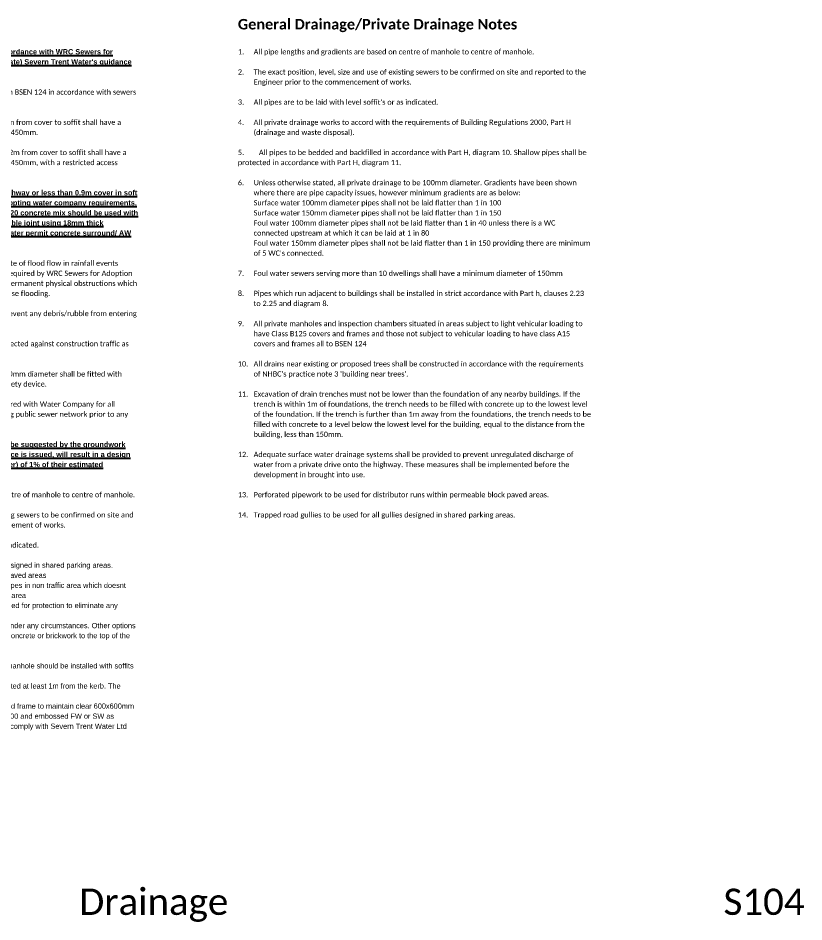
# Model space of a CAD drawing. Header units: metres. Extents: x -807634 to -806317, y 2043999 to 2044821.
# Drawn here: x -806738.4 to -806439.2, y 2044426.5 to 2044770.8 of the extents above; entities that cross this region are included whole.
import ezdxf

# ---------------------------------------------------------------- set-up
doc = ezdxf.new("R2010")
doc.units = ezdxf.units.M
doc.layers.add('0_JPP Notes', color=2, linetype='CONTINUOUS')
doc.layers.add('JPP_Text', color=2, linetype='CONTINUOUS')
doc.styles.get("Standard").update_dxf_attribs({"font": 'calibri.ttf', "height": 2})
doc.styles.add('STANDARD (NON ANNOTATIVE)', font='calibri.ttf', dxfattribs={"height": 2})

msp = doc.modelspace()

# ---------------------------------------------------------------- texts
at = {"layer": '0_JPP Notes', "char_height": 2, "attachment_point": 1}
for s, width, gutter_width, heights, insert in [("\\pxi-3,l3,sm1.15,t3;{\\fCalibri|b1|i0|c0|p34;\\H2x;Section 104 Notes\\P}\\P{\\fArial|b1|i0|c0|p34;\\C1;1.^I\\LAll adoptable drainage works shall be in accordance with WRC Sewers for Adoption 6th Edition and (delete as appropriate) Severn Trent Water's guidance notes / Anglian Water's guidance notes\\P}\\P2.^IAll adoptable manhole covers shall comply with BSEN 124 in accordance with sewers for adoption 6th edition, clause 5.2.32.\\P\\pi0,l0,s*,tz;\\P\\pi-3,l3,sm1.15,t3;3.^ILateral manholes with a depth of less than 1.2m from cover to soffit shall have a chamber with a minimum internal diameter of 450mm. \\P\\pi-1.5,l1.5,t1.5;\\P\\pi-3,l3,t3;4.^ILateral manholes with a depth of more than 1.2m from cover to soffit shall have a chamber with a minimum internal diameter of 450mm, with a restricted access opening of 350mm for safety reasons. \\P\\pi-1.5,l1.5,t1.5;\\P\\pi-3,l3,t3;{\\fArial|b1|i0|c0|p34;\\C1;5.^I\\LAll pipework with less than 1.2m cover in Highway or less than 0.9m cover in soft shall have a concrete surround or slab to adopting water company requirements. Where a pipe requires a concrete surround c20 concrete mix should be used with vertical joints formed at the face of each flexible joint using 18mm thick compressible board\\fArial|b0|i0|c0|p34;\\l.\\fArial|b1|i0|c0|p34;\\L CHECK Severn Trent Water permit concrete surround/ AW require slab\\P\\pi-1.5,l1.5,t1.5;}\\P\\pi-3,l3,t3;6.^IFlow routes need to facilitate the potential route of flood flow in rainfall events exceeding the storm sewer design criteria, as required by WRC Sewers for Adoption 6th edition. Flow routes shall be kept clear of permanent physical obstructions which may obstruct the flow of surface water and cause flooding.\\P\\pi-1.5,l1.5,t1.5;\\P\\pi-3,l3,t3;7.^IScreen/grill to be located in last manhole to prevent any debris/rubble from entering the existing network during construction\\P\\pi-1.5,l1.5,t1.5;\\P\\pi-3,l3,t3;8.^IAll uncovered and shallow pipework to be protected against construction traffic as part of the contractors temporary works. \\P\\pi-1.5,l1.5,t1.5;\\P\\pi-3,l3,t3;9.^IManholes with outgoing pipes greater than 600mm diameter shall be fitted with guard bars, safety chains or other approved safety device.\\P\\pi-1.5,l1.5,t1.5;\\P\\pi-3,l3,t3;10.^IA Section 106 application and approval is required with Water Company for all connections (including indirectly) to the existing public sewer network prior to any connection being made.\\P\\pi-1.5,l1.5,t1.5;\\P\\pi-3,l3,t3;{\\fArial|b1|i0|c0|p34;\\C1;11.^I\\LAny amendments to pipe materials that may be suggested by the groundwork contractor once technical approval compliance is issued, will result in a design amendments charge (from Severn Trent Water) of 1% of their estimated construction cost.\\P\\P}12.^IAll pipe lengths and gradients are based on centre of manhole to centre of manhole.\\P\\P13.^IThe exact position, level, size and use of existing sewers to be confirmed on site and reported to the Engineer prior to the commencement of works.\\P\\P14.^IAll pipes are to be laid with level soffit's or as indicated.\\P\\P{\\A1;\\fArial|b0|i0|c0|p34;\\H0.99985x;\\C2;33.^ITrapped road gullies to be used for all gullies designed in shared parking areas.    \\P34.^INo infill covers and frames to be used in block paved areas\\P35.^IProtective concrete cover slabs to be used on pipes in non traffic area which doesnt achieve 0.9m cover level and 1.2 cover in traffic area\\P36.^IWhere pipe crossing, plastic membrane to be used for protection to eliminate any chance of cross contamination\\P37.^IPrecast concrete manhole rings will not be cut under any circumstances. Other options will instead be utilised such as building up with concrete or brickwork to the top of the pipe.\\P38.^ICovers and frames should be kitemarked.\\P39.^IPipes of different diameters entering the same manhole should be installed with soffits at the same level.\\P40.^IAll pipes located within the carriageway are located at least 1m from the kerb. The manholes are located 0.5m from the kerb.\\P41.^IAll manholes covers to be 675x675mm cover and frame to maintain clear 600x600mm access in accordance with BS EN 124 Class D400 and embossed FW or SW as appropriate. All proposed manhole covers must comply with Severn Trent Water Ltd current Health & Safety Standards.}", 113.9494, 16.81, [356.95], (-806806.74, 2044770.43)), ("\\pxi-3,l3,sm1.15,t3;{\\fCalibri|b1|i0|c0|p34;\\H2x;General Drainage/Private Drainage Notes\\fArial|b1|i0|c0|p34;\\L\\P\\H0.5x;\\P}1.^IAll pipe lengths and gradients are based on centre of manhole to centre of manhole.\\P\\P2.^IThe exact position, level, size and use of existing sewers to be confirmed on site and reported to the Engineer prior to the commencement of works.\\P\\P3.^IAll pipes are to be laid with level soffit's or as indicated.\\P\\pi0,l0,tz;\\P\\pi-3,l3,t3;4.^IAll private drainage works to accord with the requirements of Building Regulations 2000, Part H (drainage and waste disposal).\\P\\pi0,l0,s*,tz;{\\L\\P\\pi-3,l3,sm1.15,t3;}5.^IAll pipes to be bedded and backfilled in accordance with Part H, diagram 10. Shallow pipes shall be protected in accordance with Part H, diagram 11.\\P\\pi0,l0,s*,tz;\\P\\pi-3,l3,sm1.15,t3;6.^IUnless otherwise stated, all private drainage to be 100mm diameter. Gradients have been shown where there are pipe capacity issues, however minimum gradients are as below:\\P^ISurface water 100mm diameter pipes shall not be laid flatter than 1 in 100 \\P^ISurface water 150mm diameter pipes shall not be laid flatter than 1 in 150\\P^IFoul water 100mm diameter pipes shall not be laid flatter than 1 in 40 unless there is a WC connected upstream at which it can be laid at 1 in 80\\P^IFoul water 150mm diameter pipes shall not be laid flatter than 1 in 150 providing there are minimum of 5 WC's connected. \\P\\pi-1.5,l1.5,t1.5;\\P\\pi-3,l3,t3;7.^IFoul water sewers serving more than 10 dwellings shall have a minimum diameter of 150mm\\P\\pi0,l0,s*,tz;\\P\\pi-3,l3,sm1.15,t3;8.^IPipes which run adjacent to buildings shall be installed in strict accordance with Part h, clauses 2.23 to 2.25 and diagram 8.\\P\\pi0,l0,s*,tz;\\P\\pi-3,l3,sm1.15,t3;9.^IAll private manholes and inspection chambers situated in areas subject to light vehicular loading to have Class B125 covers and frames and those not subject to vehicular loading to have class A15 covers and frames all to BSEN 124\\P\\pi0,l0,s*,tz;\\P\\pi-3,l3,sm1.15,t3;10.^IAll drains near existing or proposed trees shall be constructed in accordance with the requirements of NHBC's practice note 3 'building near trees'.\\P\\pi-1.5,l1.5,t1.5;\\P\\pi-3,l3,t3;11.^IExcavation of drain trenches must not be lower than the foundation of any nearby buildings. If the trench is within 1m of foundations, the trench needs to be filled with concrete up to the lowest level of the foundation. If the trench is further than 1m away from the foundations, the trench needs to be filled with concrete to a level below the lowest level for the building, equal to the distance from the building, less than 150mm.\\P\\pi-1.5,l1.5,t1.5;\\P\\pi-3,l3,t3;12.^IAdequate surface water drainage systems shall be provided to prevent unregulated discharge of water from a private drive onto the highway. These measures shall be implemented before the development in brought into use.\\P\\pi-1.5,l1.5,t1.5;\\P\\pi-3,l3,t3;13.^IPerforated pipework to be used for distributor runs within permeable block paved areas.\\P\\pi-1.5,l1.5,t1.5;\\P\\pi-3,l3,t3;14.^ITrapped road gullies to be used for all gullies designed in shared parking areas.    ", 134.5052, 12.5, [0], (-806654.7, 2044770.43))]:
    msp.add_mtext_dynamic_manual_height_columns(s, width=width, gutter_width=gutter_width, heights=heights, dxfattribs=dict(at, insert=insert))
at = {"layer": 'JPP_Text', "char_height": 10, "attachment_point": 1, "style": 'STANDARD (NON ANNOTATIVE)'}
for s, insert in [('Drainage', (-806715.16, 2044439.19)), ('S104', (-806469.75, 2044439.19))]:
    msp.add_mtext_dynamic_manual_height_columns(s, width=181.4375, gutter_width=10, heights=[0], dxfattribs=dict(at, insert=insert))

doc.saveas('drawing.dxf')
